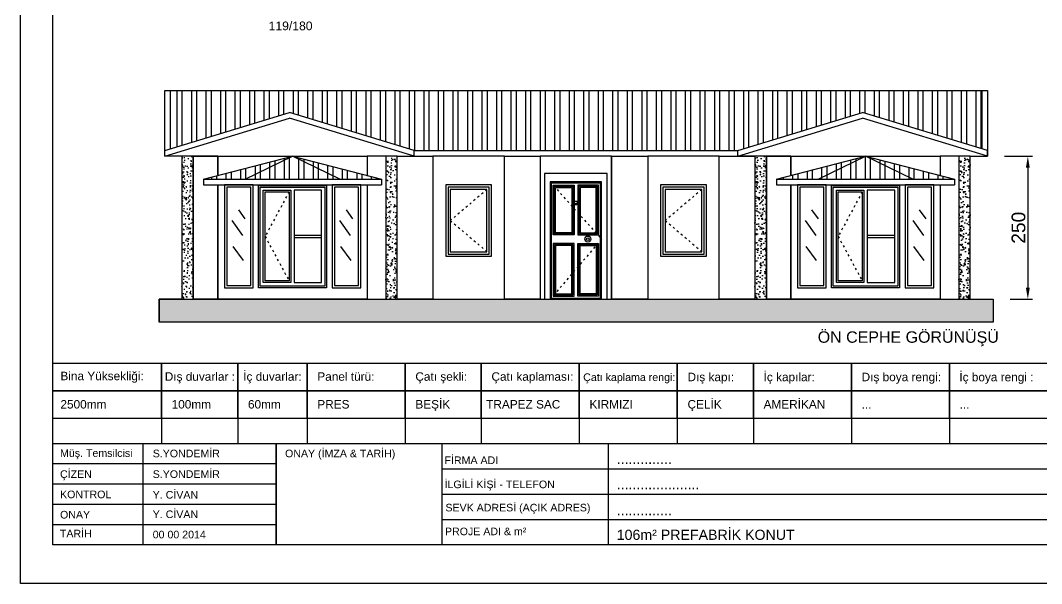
# Model space of a CAD drawing. Header units: millimetres. Extents: x 206945 to 219731, y -209822 to -201066.
# Drawn here: x 207321 to 209106, y -203135 to -202150 of the extents above; entities that cross this region are included whole.
import ezdxf
from ezdxf.enums import TextEntityAlignment as Align

# ---------------------------------------------------------------- set-up
doc = ezdxf.new("R2010")
doc.units = ezdxf.units.MM
doc.header["$MEASUREMENT"] = 0
doc.linetypes.add('ACAD_ISO03W100', pattern=[30, 12, -18])
for name, color, linetype in [('1', 250, 'Continuous'), ('ANTET', 7, 'Continuous'), ('Block1', 255, 'Continuous'), ('kapı', 6, 'Continuous'), ('PANO', 11, 'Continuous'), ('YAZI', 50, 'Continuous')]:
    doc.layers.add(name, color=color, linetype=linetype)
doc.styles.get("Standard").update_dxf_attribs({"font": 'arial.ttf'})
doc.dimstyles.new('SERCAN', dxfattribs={"dimscale": 20, "dimtxt": 1.2, "dimasz": 1, "dimexe": 0.4, "dimexo": 1.5, "dimgap": 0.2, "dimtad": 1, "dimrnd": 1, "dimzin": 12, "dimdsep": 46, "dimtxsty": 'Standard', "dimcen": 0.8, "dimdle": 0.0005, "dimclrd": 150, "dimclre": 1, "dimclrt": 3, "dimazin": 3, "dimtfac": 1, "dimtmove": 0, "dimatfit": 3, "dimldrblk": 'DOTSMALL', "dimfxl": 0, "dimtolj": 1, "dimtzin": 0, "dimarcsym": 0})
pattern_1 = [(50, (118808.367, -218939.724), (18.218467, -1.5939086), [1.905, -20.955]), (355, (118808.367, -218939.724), (-3.5242826, 19.1056643), [1.524, -16.764]), (100.451, (118809.885, -218939.857), (14.69425, 17.5116688), [1.619, -17.809]), (46.1842, (118808.367, -218934.644), (27.107904, -4.204233), [2.8575, -31.4325]), (96.6356, (118810.626, -218934.995), (23.7404234, 24.7425556), [2.4285, -26.7135]), (351.184, (118808.367, -218934.644), (23.740461, 24.742512), [2.286, -25.146]), (21, (118810.907, -218935.914), (15.161488, -10.2265519), [1.905, -20.955]), (326, (118810.907, -218935.914), (6.180203, 18.4187966), [1.524, -16.764]), (71.4514, (118812.17, -218936.766), (21.341649, 8.1922858), [1.619, -17.809]), (37.5, (118808.367, -218939.724), (0.30886033, 8.4555039), [0, -16.5608, 0, -17.018, 0, -16.8275]), (7.5, (118808.367, -218939.724), (6.68196625, 10.0180575), [0, -9.7028, 0, -16.1798, 0, -6.4135]), (327.5, (118802.703, -218939.724), (13.5590595, -0.5728744), [0, -6.35, 0, -19.812, 0, -26.289]), (317.5, (118800.163, -218939.724), (14.8129181, 2.5426491), [0, -8.255, 0, -13.1572, 0, -18.669])]
pattern_2 = [(50, (119810.367, -218939.724), (18.218467, -1.5939086), [1.905, -20.955]), (355, (119810.367, -218939.724), (-3.5242826, 19.1056643), [1.524, -16.764]), (100.451, (119811.885, -218939.857), (14.69425, 17.5116688), [1.619, -17.809]), (46.1842, (119810.367, -218934.644), (27.107904, -4.204233), [2.8575, -31.4325]), (96.6356, (119812.626, -218934.995), (23.7404234, 24.7425556), [2.4285, -26.7135]), (351.184, (119810.367, -218934.644), (23.740461, 24.742512), [2.286, -25.146]), (21, (119812.907, -218935.914), (15.161488, -10.2265519), [1.905, -20.955]), (326, (119812.907, -218935.914), (6.180203, 18.4187966), [1.524, -16.764]), (71.4514, (119814.17, -218936.766), (21.341649, 8.1922858), [1.619, -17.809]), (37.5, (119810.367, -218939.724), (0.30886033, 8.4555039), [0, -16.5608, 0, -17.018, 0, -16.8275]), (7.5, (119810.367, -218939.724), (6.68196625, 10.0180575), [0, -9.7028, 0, -16.1798, 0, -6.4135]), (327.5, (119804.703, -218939.724), (13.5590595, -0.5728744), [0, -6.35, 0, -19.812, 0, -26.289]), (317.5, (119802.163, -218939.724), (14.8129181, 2.5426491), [0, -8.255, 0, -13.1572, 0, -18.669])]
pattern_3 = [(90, (190011.14, -207659.984), (-25.4, 5e-15), []), (90, (190002.16, -207651.004), (-25.4, 5e-15), [])]

# ---------------------------------------------------------------- blocks, each defined once
blk = doc.blocks.new('*D7506')
at = {"color": 1, "lineweight": -2}
for p, q in [((209041.3, -202387.8), (209090, -202387.8)), ((209051.3, -202637.8), (209090, -202637.8))]:
    blk.add_line(p, q, dxfattribs=at)
at = {"color": 150, "lineweight": -2}
blk.add_line((209082, -202407.8), (209082, -202617.8), dxfattribs=at)
at = {"color": 150}
for points in [[(209085.3, -202407.8), (209078.6, -202407.8), (209082, -202387.8)], [(209078.6, -202617.8), (209085.3, -202617.8), (209082, -202637.8)]]:
    blk.add_solid(points, dxfattribs=at)
at = {"layer": 'Defpoints', "color": 0}
for p in [(209011.3, -202387.8), (209021.3, -202637.8), (209082, -202637.8)]:
    blk.add_point(p, dxfattribs=at)
at = {"color": 3, "insert": (209065.7, -202512.8), "char_height": 24, "attachment_point": 5, "rotation": 90}
blk.add_mtext('\\A1;250', dxfattribs=at)
blk = doc.blocks.new('_DotSmall')
at = {"color": 0, "linetype": 'ByBlock', "const_width": 0.5}
blk.add_lwpolyline([(-0.0625, 0, 1), (0.0625, 0, 1)], format="xyb", close=True, dxfattribs=at)

msp = doc.modelspace()

# ---------------------------------------------------------------- hatches: boundary and pattern name
h = msp.add_hatch()
h.set_pattern_fill('STEEL', color=1, scale=8, angle=45)
h.set_pattern_definition([(90, (188325.021, -208570.34), (-25.4, 5e-15), []), (90, (188316.04, -208561.36), (-25.4, 5e-15), [])])
h.paths.add_polyline_path([(208793.105, -202311.066), (209001.274, -202374.709), (209001.274, -202272.766), (207582.937, -202272.766), (207582.937, -202374.709), (207791.105, -202311.066), (208009.274, -202377.766), (208574.937, -202377.766)])
h = msp.add_hatch()
h.set_pattern_fill('STEEL', color=1, scale=8, angle=45)
h.set_pattern_definition(pattern_3)
h.paths.add_polyline_path([(207796.274, -202387.766), (207713.524, -202427.766), (207640.774, -202427.766)])
h = msp.add_hatch()
h.set_pattern_fill('STEEL', color=1, scale=8, angle=45)
h.set_pattern_definition(pattern_3)
h.paths.add_polyline_path([(207796.274, -202387.766), (207713.524, -202427.766), (207879.024, -202427.766)])
h = msp.add_hatch()
h.set_pattern_fill('STEEL', color=1, scale=8, angle=45)
h.set_pattern_definition(pattern_3)
h.paths.add_polyline_path([(207796.274, -202387.766), (207879.024, -202427.766), (207951.774, -202427.766)])
h = msp.add_hatch()
h.set_pattern_fill('STEEL', color=1, scale=8, angle=45)
h.set_pattern_definition(pattern_3)
h.paths.add_polyline_path([(208798.274, -202387.766), (208715.524, -202427.766), (208642.774, -202427.766)])
h = msp.add_hatch()
h.set_pattern_fill('STEEL', color=1, scale=8, angle=45)
h.set_pattern_definition(pattern_3)
h.paths.add_polyline_path([(208798.274, -202387.766), (208715.524, -202427.766), (208881.024, -202427.766)])
h = msp.add_hatch()
h.set_pattern_fill('STEEL', color=1, scale=8, angle=45)
h.set_pattern_definition(pattern_3)
h.paths.add_polyline_path([(208798.274, -202387.766), (208881.024, -202427.766), (208953.774, -202427.766)])
at = {"layer": 'kapı'}
h = msp.add_hatch(dxfattribs=at)
h.set_pattern_fill('AR-CONC', color=0, scale=0.1, style=0)
h.set_pattern_definition(pattern_1)
h.paths.add_polyline_path([(207622.937, -202387.766), (207602.937, -202387.766), (207602.937, -202637.766), (207622.937, -202637.766)])
h = msp.add_hatch(dxfattribs=at)
h.set_pattern_fill('AR-CONC', color=0, scale=0.1, style=0)
h.set_pattern_definition(pattern_1)
h.paths.add_polyline_path([(207979.274, -202387.766), (207959.274, -202387.766), (207959.274, -202637.766), (207979.274, -202637.766)])
h = msp.add_hatch(dxfattribs=at)
h.set_pattern_fill('AR-CONC', color=0, scale=0.1, style=0)
h.set_pattern_definition(pattern_2)
h.paths.add_polyline_path([(208624.937, -202387.766), (208604.937, -202387.766), (208604.937, -202637.766), (208624.937, -202637.766)])
h = msp.add_hatch(dxfattribs=at)
h.set_pattern_fill('AR-CONC', color=0, scale=0.1, style=0)
h.set_pattern_definition(pattern_2)
h.paths.add_polyline_path([(208981.274, -202387.766), (208961.274, -202387.766), (208961.274, -202637.766), (208981.274, -202637.766)])
h = msp.add_hatch(dxfattribs=at)
h.set_pattern_fill('AR-CONC', color=0, scale=0.25, style=0)
h.set_pattern_definition([(50, (131446.425, -210431.864), (45.546167, -3.984771), [4.7625, -52.3875]), (355, (131446.425, -210431.864), (-8.810706, 47.76416), [3.81, -41.91]), (100.451, (131450.22, -210432.196), (36.735625, 43.779172), [4.0475, -44.5225]), (46.1842, (131446.425, -210419.164), (67.76976, -10.51058), [7.14375, -78.58125]), (96.6356, (131452.07, -210420.04), (59.35106, 61.85639), [6.07125, -66.78375]), (351.184, (131446.425, -210419.164), (59.35115, 61.85628), [5.715, -62.865]), (21, (131452.775, -210422.34), (37.90372, -25.56638), [4.7625, -52.3875]), (326, (131452.775, -210422.34), (15.450507, 46.046992), [3.81, -41.91]), (71.4514, (131455.934, -210424.47), (53.354123, 20.480714), [4.0475, -44.5225]), (37.5, (131446.425, -210431.864), (0.7721508, 21.1387597), [0, -41.402, 0, -42.545, 0, -42.06875]), (7.5, (131446.425, -210431.864), (16.7049156, 25.045144), [0, -24.257, 0, -40.4495, 0, -16.03375]), (327.5, (131432.265, -210431.864), (33.8976488, -1.432186), [0, -15.875, 0, -49.53, 0, -65.7225]), (317.5, (131425.915, -210431.864), (37.032295, 6.356623), [0, -20.6375, 0, -32.893, 0, -46.6725])])
h.paths.add_polyline_path([(209021.274, -202637.766), (207562.937, -202637.766), (207562.937, -202677.766), (209021.274, -202677.766)])

# ---------------------------------------------------------------- linework, layer by layer
at = {"color": 0}
for p, q in [((207640.774, -202427.766, 4.5), (207796.274, -202387.766, 4.5)), ((207665.774, -202387.766, 4.5), (207665.774, -202419.985, 4.5)), ((207796.274, -202387.766, 4.5), (207951.774, -202427.766, 4.5)), ((208642.774, -202427.766, 4.5), (208798.274, -202387.766, 4.5)), ((208667.774, -202387.766, 4.5), (208667.774, -202419.985, 4.5)), ((208798.274, -202387.766, 4.5), (208953.774, -202427.766, 4.5)), ((207665.774, -202437.766, 4.5), (207665.774, -202637.766, 4.5)), ((208667.774, -202437.766, 4.5), (208667.774, -202637.766, 4.5))]:
    msp.add_line(p, q, dxfattribs=at)
at = {"color": 1}
for p, q in [((207713.524, -202427.766, 4.5), (207796.274, -202387.766, 4.5)), ((208715.524, -202427.766, 4.5), (208798.274, -202387.766, 4.5)), ((208881.024, -202427.766, 4.5), (208798.274, -202387.766, 4.5))]:
    msp.add_line(p, q, dxfattribs=at)
for p, q in [((207567.077, -202846.705, 4.5), (207567.077, -202889.957, 4.5)), ((207700.529, -202846.705, 4.5), (207700.529, -202889.957, 4.5)), ((207821.844, -202846.705, 4.5), (207821.844, -202890.128, 4.5)), ((207993.264, -202846.705, 4.5), (207993.264, -202890.128, 4.5)), ((208126.241, -202846.705, 4.5), (208126.241, -202890.128, 4.5)), ((208297.661, -202846.705, 4.5), (208297.661, -202890.128, 4.5)), ((208469.082, -202846.705, 4.5), (208469.082, -202890.128, 4.5)), ((208602.059, -202846.705, 4.5), (208602.059, -202890.128, 4.5)), ((208773.479, -202846.705, 4.5), (208773.479, -202890.128, 4.5)), ((208944.899, -202846.705, 4.5), (208944.899, -202890.128, 4.5))]:
    msp.add_line(p, q)
at = {"elevation": 4.5}
for points in [[(207377.57, -202749.567), (207567.077, -202749.567), (207567.077, -202798.136), (207377.57, -202798.136)], [(207567.077, -202749.567), (207700.529, -202749.567), (207700.529, -202798.136), (207567.077, -202798.136)], [(207700.529, -202749.567), (207821.844, -202749.567), (207821.844, -202798.136), (207700.529, -202798.136)], [(207821.844, -202749.567), (207993.264, -202749.567), (207993.264, -202798.136), (207821.844, -202798.136)], [(207993.264, -202749.567), (208126.241, -202749.567), (208126.241, -202798.136), (207993.264, -202798.136)], [(208126.241, -202749.567), (208297.661, -202749.567), (208297.661, -202798.136), (208126.241, -202798.136)], [(208297.661, -202749.567), (208469.082, -202749.567), (208469.082, -202798.136), (208297.661, -202798.136)], [(208469.082, -202749.567), (208602.059, -202749.567), (208602.059, -202798.136), (208469.082, -202798.136)], [(208602.059, -202749.567), (208773.479, -202749.567), (208773.479, -202798.136), (208602.059, -202798.136)], [(208773.479, -202749.567), (208944.899, -202749.567), (208944.899, -202798.136), (208773.479, -202798.136)], [(208944.899, -202749.567), (209116.319, -202749.567), (209116.319, -202798.136), (208944.899, -202798.136)], [(207377.57, -202798.136), (207567.077, -202798.136), (207567.077, -202846.705), (207377.57, -202846.705)], [(207567.077, -202798.136), (207700.529, -202798.136), (207700.529, -202846.705), (207567.077, -202846.705)], [(207700.529, -202798.136), (207821.844, -202798.136), (207821.844, -202846.705), (207700.529, -202846.705)], [(207821.844, -202798.136), (207993.264, -202798.136), (207993.264, -202846.705), (207821.844, -202846.705)], [(207993.264, -202798.136), (208126.241, -202798.136), (208126.241, -202846.705), (207993.264, -202846.705)], [(208126.241, -202798.136), (208297.661, -202798.136), (208297.661, -202846.705), (208126.241, -202846.705)], [(208297.661, -202798.136), (208469.082, -202798.136), (208469.082, -202846.705), (208297.661, -202846.705)], [(208469.082, -202798.136), (208602.059, -202798.136), (208602.059, -202846.705), (208469.082, -202846.705)], [(208602.059, -202798.136), (208773.479, -202798.136), (208773.479, -202846.705), (208602.059, -202846.705)], [(208773.479, -202798.136), (208944.899, -202798.136), (208944.899, -202846.705), (208773.479, -202846.705)], [(208944.899, -202798.136), (209116.319, -202798.136), (209116.319, -202846.705), (208944.899, -202846.705)]]:
    msp.add_lwpolyline(points, close=True, dxfattribs=at)
at = {"layer": 'ANTET'}
for p, q in [((207377.57, -203067.324, 4.5), (207377.57, -202889.957, 4.5)), ((207767.545, -203067.324, 4.5), (207767.545, -202890.128, 4.5)), ((207767.545, -202890.128, 4.5), (210190.268, -202890.128, 4.5)), ((208058.248, -203067.324, 4.5), (208058.248, -202890.128, 4.5)), ((208348.95, -203067.324, 4.5), (208348.95, -202890.128, 4.5)), ((208058.248, -202934.47, 4.5), (209352.329, -202934.47, 4.5)), ((208058.248, -202978.812, 4.5), (209352.329, -202978.812, 4.5)), ((208058.248, -203023.154, 4.5), (209352.329, -203023.154, 4.5))]:
    msp.add_line(p, q, dxfattribs=at)
at = {"layer": 'ANTET', "elevation": 4.5}
for points in [[(207320.638, -201065.901), (210247.201, -201065.901), (210247.201, -203135.188), (207320.638, -203135.188)], [(207377.57, -201122.833), (210190.268, -201122.833), (210190.268, -203067.324), (207377.57, -203067.324)]]:
    msp.add_lwpolyline(points, close=True, dxfattribs=at)
for points in [[(207377.57, -202889.957), (207767.545, -202889.957), (207767.545, -203067.324)], [(207377.57, -202925.43), (207767.545, -202925.43)], [(207377.57, -202960.904), (207767.545, -202960.904)], [(207377.57, -202996.377), (207767.545, -202996.377)], [(207377.57, -203031.851), (207767.545, -203031.851)]]:
    msp.add_lwpolyline(points, dxfattribs=at)
at = {"layer": 'Block1', "color": 114}
for p, q in [((207979.274, -202387.766, 4.5), (208009.274, -202387.766, 4.5)), ((208041.774, -202637.766, 4.5), (208166.774, -202637.766, 4.5)), ((208417.437, -202637.766, 4.5), (208542.437, -202637.766, 4.5))]:
    msp.add_line(p, q, dxfattribs=at)
at = {"layer": 'Block1', "color": 1, "linetype": 'ACAD_ISO03W100', "ltscale": 0.3}
for p, q in [((208246.774, -202432.766, 4.5), (208336.774, -202532.766, 4.5)), ((207790.295, -202450.275, 4.5), (207748.332, -202527.946, 4.5)), ((208136.274, -202445.766, 4.5), (208072.274, -202500.266, 4.5)), ((208511.937, -202445.766, 4.5), (208447.937, -202500.266, 4.5)), ((208792.295, -202450.275, 4.5), (208750.332, -202527.946, 4.5)), ((208072.274, -202500.266, 4.5), (208136.274, -202554.766, 4.5)), ((208447.937, -202500.266, 4.5), (208511.937, -202554.766, 4.5)), ((207748.332, -202527.946, 4.5), (207790.295, -202605.617, 4.5)), ((208750.332, -202527.946, 4.5), (208792.295, -202605.617, 4.5)), ((208336.774, -202532.766, 4.5), (208246.774, -202637.766, 4.5))]:
    msp.add_line(p, q, dxfattribs=at)
at = {"layer": 'Block1', "color": 0}
for p, q in [((208295.038, -202466.779, 4.5), (208286.514, -202466.779, 4.5)), ((208295.038, -202466.779, 4.5), (208297.033, -202466.779, 4.5)), ((207701.829, -202481.751, 4.5), (207713.243, -202497.264, 4.5)), ((207890.079, -202481.751, 4.5), (207901.493, -202497.264, 4.5)), ((208703.829, -202481.751, 4.5), (208715.243, -202497.264, 4.5)), ((208892.079, -202481.751, 4.5), (208903.493, -202497.264, 4.5)), ((207690.415, -202500.002, 4.5), (207709.134, -202526.465, 4.5)), ((207878.665, -202500.002, 4.5), (207897.384, -202526.465, 4.5)), ((208692.415, -202500.002, 4.5), (208711.134, -202526.465, 4.5)), ((208880.665, -202500.002, 4.5), (208899.384, -202526.465, 4.5)), ((207799.252, -202525.69, 4.5), (207847.215, -202525.69, 4.5)), ((207799.252, -202529.69, 4.5), (207847.215, -202529.69, 4.5)), ((208801.252, -202525.69, 4.5), (208849.215, -202525.69, 4.5)), ((208801.252, -202529.69, 4.5), (208849.215, -202529.69, 4.5)), ((207691.781, -202545.684, 4.5), (207710.044, -202570.322, 4.5)), ((207880.031, -202545.684, 4.5), (207898.294, -202570.322, 4.5)), ((208693.781, -202545.684, 4.5), (208712.044, -202570.322, 4.5)), ((208882.031, -202545.684, 4.5), (208900.294, -202570.322, 4.5))]:
    msp.add_line(p, q, dxfattribs=at)
at = {"layer": 'Block1', "color": 114, "elevation": 4.5}
for points in [[(207602.937, -202387.766), (207602.937, -202637.766), (207665.774, -202637.766), (207665.774, -202437.766)], [(207665.774, -202419.985), (207665.774, -202387.766), (207602.937, -202387.766), (207602.937, -202387.766)], [(207926.774, -202437.766), (207926.774, -202637.766), (207622.937, -202637.766), (207622.937, -202387.766), (207926.774, -202387.766), (207926.774, -202422.686)], [(207926.774, -202387.766), (207926.774, -202422.686)], [(207926.774, -202437.766), (207926.774, -202637.766), (207979.274, -202637.766), (207979.274, -202387.766), (207926.774, -202387.766), (207926.774, -202391.335)], [(208604.937, -202387.766), (208604.937, -202637.766), (208667.774, -202637.766), (208667.774, -202437.766)], [(208667.774, -202419.985), (208667.774, -202387.766), (208604.937, -202387.766), (208604.937, -202387.766)], [(208928.774, -202437.766), (208928.774, -202637.766), (208624.937, -202637.766), (208624.937, -202387.766), (208928.774, -202387.766), (208928.774, -202422.686)], [(208928.774, -202387.766), (208928.774, -202422.686)], [(208928.774, -202437.766), (208928.774, -202637.766), (208981.274, -202637.766), (208981.274, -202387.766), (208928.774, -202387.766), (208928.774, -202391.335)], [(208346.774, -202637.766), (208346.774, -202417.766), (208236.774, -202417.766), (208236.774, -202637.766)]]:
    msp.add_lwpolyline(points, dxfattribs=at)
for points in [[(207979.274, -202387.766), (208041.774, -202387.766), (208041.774, -202637.766), (207979.274, -202637.766)], [(208166.774, -202387.766), (208041.774, -202387.766), (208041.774, -202637.766), (208166.774, -202637.766)], [(208166.774, -202387.766), (208229.274, -202387.766), (208229.274, -202637.766), (208166.774, -202637.766)], [(208354.274, -202387.766), (208229.274, -202387.766), (208229.274, -202637.766), (208354.274, -202637.766)], [(208354.937, -202387.766), (208417.437, -202387.766), (208417.437, -202637.766), (208354.937, -202637.766)], [(208542.437, -202387.766), (208417.437, -202387.766), (208417.437, -202637.766), (208542.437, -202637.766)], [(208542.437, -202387.766), (208604.937, -202387.766), (208604.937, -202637.766), (208542.437, -202637.766)]]:
    msp.add_lwpolyline(points, close=True, dxfattribs=at)
at = {"layer": 'Block1', "color": 0, "elevation": 4.5}
for points in [[(207727.399, -202437.77), (207677.399, -202437.77), (207677.399, -202617.77), (207727.399, -202617.77)], [(207723.399, -202441.77), (207681.399, -202441.77), (207681.399, -202613.77), (207723.399, -202613.77)], [(207736.774, -202438.766), (207855.774, -202438.766), (207855.774, -202617.766), (207736.774, -202617.766)], [(207739.774, -202441.766), (207852.774, -202441.766), (207852.774, -202614.766), (207739.774, -202614.766)], [(207915.649, -202437.77), (207865.649, -202437.77), (207865.649, -202617.77), (207915.649, -202617.77)], [(207911.649, -202441.77), (207869.649, -202441.77), (207869.649, -202613.77), (207911.649, -202613.77)], [(208144.274, -202437.766), (208064.274, -202437.766), (208064.274, -202562.766), (208144.274, -202562.766)], [(208140.274, -202441.766), (208068.274, -202441.766), (208068.274, -202558.766), (208140.274, -202558.766)], [(208519.937, -202437.766), (208439.937, -202437.766), (208439.937, -202562.766), (208519.937, -202562.766)], [(208515.937, -202441.766), (208443.937, -202441.766), (208443.937, -202558.766), (208515.937, -202558.766)], [(208729.399, -202437.77), (208679.399, -202437.77), (208679.399, -202617.77), (208729.399, -202617.77)], [(208725.399, -202441.77), (208683.399, -202441.77), (208683.399, -202613.77), (208725.399, -202613.77)], [(208738.774, -202438.766), (208857.774, -202438.766), (208857.774, -202617.766), (208738.774, -202617.766)], [(208741.774, -202441.766), (208854.774, -202441.766), (208854.774, -202614.766), (208741.774, -202614.766)], [(208917.649, -202437.77), (208867.649, -202437.77), (208867.649, -202617.77), (208917.649, -202617.77)], [(208913.649, -202441.77), (208871.649, -202441.77), (208871.649, -202613.77), (208913.649, -202613.77)], [(207745.332, -202447.275), (207793.295, -202447.275), (207793.295, -202608.617), (207745.332, -202608.617)], [(208136.274, -202445.766), (208072.274, -202445.766), (208072.274, -202554.766), (208136.274, -202554.766)], [(208511.937, -202445.766), (208447.937, -202445.766), (208447.937, -202554.766), (208511.937, -202554.766)], [(208747.332, -202447.275), (208795.295, -202447.275), (208795.295, -202608.617), (208747.332, -202608.617)]]:
    msp.add_lwpolyline(points, close=True, dxfattribs=at)
at = {"layer": 'Block1', "color": 46, "elevation": 4.5}
for points in [[(208336.774, -202432.766), (208246.774, -202432.766), (208246.774, -202637.766), (208336.774, -202637.766)], [(208334.774, -202434.766), (208248.774, -202434.766), (208248.774, -202635.766), (208334.774, -202635.766)], [(208252.271, -202438.159), (208288.514, -202438.159), (208288.514, -202525.447), (208252.271, -202525.447)], [(208254.271, -202440.159), (208286.514, -202440.159), (208286.514, -202523.447), (208254.271, -202523.447)], [(208256.271, -202442.159), (208284.514, -202442.159), (208284.514, -202521.447), (208256.271, -202521.447)], [(208331.276, -202438.159), (208295.033, -202438.159), (208295.033, -202525.447), (208331.276, -202525.447)], [(208329.276, -202440.159), (208297.033, -202440.159), (208297.033, -202523.447), (208329.276, -202523.447)], [(208327.276, -202442.159), (208299.033, -202442.159), (208299.033, -202521.447), (208327.276, -202521.447)], [(208252.271, -202632.374), (208288.514, -202632.374), (208288.514, -202540.086), (208252.271, -202540.086)], [(208254.271, -202630.374), (208286.514, -202630.374), (208286.514, -202542.086), (208254.271, -202542.086)], [(208256.271, -202628.374), (208284.514, -202628.374), (208284.514, -202544.086), (208256.271, -202544.086)], [(208331.276, -202632.374), (208295.033, -202632.374), (208295.033, -202540.086), (208331.276, -202540.086)], [(208329.276, -202630.374), (208297.033, -202630.374), (208297.033, -202542.086), (208329.276, -202542.086)], [(208327.276, -202628.374), (208299.033, -202628.374), (208299.033, -202544.086), (208327.276, -202544.086)]]:
    msp.add_lwpolyline(points, close=True, dxfattribs=at)
at = {"layer": 'Block1', "color": 144, "elevation": 4.5}
for points in [[(207748.332, -202450.275), (207790.295, -202450.275), (207790.295, -202605.617), (207748.332, -202605.617)], [(207847.215, -202447.275), (207799.252, -202447.275), (207799.252, -202608.617), (207847.215, -202608.617)], [(208750.332, -202450.275), (208792.295, -202450.275), (208792.295, -202605.617), (208750.332, -202605.617)], [(208849.215, -202447.275), (208801.252, -202447.275), (208801.252, -202608.617), (208849.215, -202608.617)]]:
    msp.add_lwpolyline(points, close=True, dxfattribs=at)
at = {"layer": 'Block1', "color": 46}
for radius in [5.332, 2.332]:
    msp.add_circle((208312.68, -202532.687, 4.5), radius, dxfattribs=at)
at = {"layer": 'Block1', "color": 0}
for radius, start in [(5.274, 179.254775), (3.274, 178.802759)]:
    msp.add_arc((208291.773, -202467.019, 4.5), radius, start, 4.202901, dxfattribs=at)
at = {"layer": 'kapı', "color": 0}
for p, q in [((207572.937, -202387.766, 4.5), (207572.937, -202272.766, 4.5)), ((207572.937, -202272.766, 4.5), (209011.274, -202272.766, 4.5)), ((207582.937, -202374.709, 4.5), (207582.937, -202272.766, 4.5)), ((209001.274, -202272.766, 4.5), (209001.274, -202374.709, 4.5)), ((209011.274, -202272.766, 4.5), (209011.274, -202387.766, 4.5)), ((207572.937, -202377.766, 4.5), (207791.105, -202311.066, 4.5)), ((208009.274, -202377.766, 4.5), (207791.105, -202311.066, 4.5)), ((208574.937, -202377.766, 4.5), (208793.105, -202311.066, 4.5)), ((209011.274, -202377.766, 4.5), (208793.105, -202311.066, 4.5)), ((207572.937, -202387.766, 4.5), (207791.105, -202321.066, 4.5)), ((208009.274, -202387.766, 4.5), (207791.105, -202321.066, 4.5)), ((208574.937, -202387.766, 4.5), (208793.105, -202321.066, 4.5)), ((209011.274, -202387.766, 4.5), (208793.105, -202321.066, 4.5)), ((207572.937, -202387.766, 4.5), (207572.937, -202377.766, 4.5)), ((207602.937, -202387.766, 4.5), (207572.937, -202387.766, 4.5)), ((207622.937, -202387.766, 4.5), (207622.937, -202637.766, 4.5)), ((207879.024, -202427.766, 4.5), (207796.274, -202387.766, 4.5)), ((207959.274, -202387.766, 4.5), (207959.274, -202637.766, 4.5)), ((207979.274, -202637.766, 4.5), (207979.274, -202387.766, 4.5)), ((208009.274, -202387.766, 4.5), (208009.274, -202377.766, 4.5)), ((208009.274, -202377.766, 4.5), (208574.937, -202377.766, 4.5)), ((208574.937, -202387.766, 4.5), (208574.937, -202377.766, 4.5)), ((208604.937, -202387.766, 4.5), (208574.937, -202387.766, 4.5)), ((208624.937, -202387.766, 4.5), (208624.937, -202637.766, 4.5)), ((208961.274, -202387.766, 4.5), (208961.274, -202637.766, 4.5)), ((208981.274, -202387.766, 4.5), (209011.274, -202387.766, 4.5)), ((209011.274, -202387.766, 4.5), (209011.274, -202377.766, 4.5)), ((207640.774, -202427.766, 4.5), (207951.774, -202427.766, 4.5)), ((207640.774, -202427.766, 4.5), (207640.774, -202437.766, 4.5)), ((207640.774, -202437.766, 4.5), (207951.774, -202437.766, 4.5)), ((207951.774, -202427.766, 4.5), (207951.774, -202437.766, 4.5)), ((208642.774, -202427.766, 4.5), (208953.774, -202427.766, 4.5)), ((208642.774, -202427.766, 4.5), (208642.774, -202437.766, 4.5)), ((208642.774, -202437.766, 4.5), (208953.774, -202437.766, 4.5)), ((208953.774, -202427.766, 4.5), (208953.774, -202437.766, 4.5)), ((207602.937, -202637.766, 4.5), (207562.937, -202637.766, 4.5)), ((207562.937, -202637.766, 4.5), (207562.937, -202677.766, 4.5)), ((208981.274, -202637.766, 4.5), (209021.274, -202637.766, 4.5)), ((209021.274, -202637.766, 4.5), (209021.274, -202677.766, 4.5)), ((209021.274, -202677.766, 4.5), (207562.937, -202677.766, 4.5))]:
    msp.add_line(p, q, dxfattribs=at)
at = {"layer": 'kapı', "color": 0, "elevation": 4.5}
msp.add_lwpolyline([(207562.937, -202637.766), (209021.274, -202637.766), (209021.274, -202677.766), (207562.937, -202677.766)], close=True, dxfattribs=at)
at = {"layer": 'PANO', "color": 0, "linetype": 'ByBlock'}
for p, q in [((207534.836, -202889.957, 4.5), (207534.836, -202925.43, 4.5)), ((207534.836, -202925.43, 4.5), (207534.836, -202960.904, 4.5)), ((207534.836, -202960.904, 4.5), (207534.836, -202996.377, 4.5)), ((207534.836, -202996.377, 4.5), (207534.836, -203031.851, 4.5)), ((207534.836, -203031.851, 4.5), (207534.836, -203067.324, 4.5))]:
    msp.add_line(p, q, dxfattribs=at)

# ---------------------------------------------------------------- texts
at = {"linetype": 'Continuous', "lineweight": 25}
msp.add_text('ÖN CEPHE GÖRÜNÜŞÜ', height=20, dxfattribs=at).set_placement((208872.927, -202714.001, 4.5), align=Align.CENTER)
at = {"layer": '1', "color": 0, "lineweight": 25}
e = msp.add_text('119/180', height=15.2174, dxfattribs=at)
e.set_placement((207754.57, -202167.383, 4.5))
e.dxf.unprotected_set("ltscale", 0)
at = {"layer": 'ANTET'}
for s, height, p in [('Müş. Temsilcisi', 13.28116, (207389.902, -202913.561, 4.5)), ('FİRMA ADI', 13.2812, (208062.149, -202926.072, 4.5)), ('ÇİZEN', 13.2812, (207389.902, -202950.394, 4.5)), ('İLGİLİ KİŞİ - TELEFON', 13.28116, (208062.149, -202968.297, 4.5)), ('KONTROL ', 13.2812, (207389.902, -202985.867, 4.5)), ('SEVK ADRESİ (AÇIK ADRES) ', 13.28116, (208063.679, -203008.957, 4.5)), ('ONAY', 13.2812, (207389.902, -203021.311, 4.5)), ('TARİH', 13.2812, (207389.669, -203054.3, 4.5)), ('PROJE ADI & m² ', 13.28116, (208062.927, -203050.572, 4.5))]:
    e = msp.add_text(s, height=height, dxfattribs=at)
    e.set_placement(p)
    e.dxf.unprotected_set("ltscale", 0)
at = {"layer": 'YAZI'}
for s, height, p in [('İç duvarlar:', 14.78062, (207710.243, -202780.428, 4.5)), ('İç kapılar: ', 14.78062, (208619.974, -202781.237, 4.5)), ('İç boya rengi :', 14.78062, (208962.227, -202781.385, 4.5)), ('Bina Yüksekliği:', 14.78062, (207390.59, -202779.468, 4.5)), ('Dış duvarlar : ', 14.78062, (207573.015, -202780.428, 4.5)), ('Panel türü: ', 14.78062, (207839.759, -202780.428, 4.5)), ('Çatı şekli:', 14.78062, (208011.179, -202780.428, 4.5)), ('Çatı kaplaması: ', 14.78062, (208144.156, -202780.428, 4.5)), ('Çatı kaplama rengi: ', 13.30256, (208304.556, -202780.872, 4.5)), ('Dış kapı:', 14.7806, (208486.997, -202781.237, 4.5)), ('Dış boya rengi:', 14.78062, (208791.394, -202781.237, 4.5)), ('2500mm', 14.7806, (207390.59, -202828.997, 4.5)), ('100mm', 14.7806, (207584.992, -202828.997, 4.5)), ('60mm', 14.7806, (207718.445, -202828.997, 4.5)), ('PRES', 14.7806, (207839.759, -202828.997, 4.5)), ('BEŞİK', 14.7806, (208011.179, -202828.997, 4.5)), ('TRAPEZ SAC', 14.7806, (208134.968, -202828.997, 4.5)), ('KIRMIZI', 14.7806, (208315.577, -202828.997, 4.5)), ('ÇELİK', 14.7806, (208486.997, -202828.997, 4.5)), ('AMERİKAN', 14.7806, (208619.974, -202828.997, 4.5)), ('...', 14.7806, (208791.394, -202828.997, 4.5)), ('...', 14.7806, (208962.814, -202828.997, 4.5)), ('S.YONDEMİR', 13.2812, (207551.937, -202914.271, 4.5)), ('ONAY (İMZA & TARİH)', 13.28116, (207783.304, -202914.271, 4.5)), ('..............', 17.73674, (208363.168, -202925.969, 4.5)), ('S.YONDEMİR', 13.2812, (207551.937, -202950.394, 4.5)), ('Y. CİVAN', 13.2812, (207551.937, -202986.532, 4.5)), ('.....................', 17.73674, (208363.168, -202970.157, 4.5)), ('Y. CİVAN', 13.2812, (207551.937, -203020.586, 4.5)), ('..............', 17.73674, (208363.168, -203015.617, 4.5)), ('00 00 2014', 13.2812, (207551.937, -203056.059, 4.5)), ('106m² PREFABRİK KONUT', 17.73674, (208363.168, -203058.704, 4.5))]:
    e = msp.add_text(s, height=height, dxfattribs=at)
    e.set_placement(p)
    e.dxf.unprotected_set("ltscale", 0)

# ---------------------------------------------------------------- dimensions: what is measured, and where the dimension line sits
dim = msp.add_linear_dim(base=(209081.951, -202637.766, 4.5), p1=(209011.274, -202387.766, 4.5), p2=(209021.274, -202637.766, 4.5), angle=90, dimstyle='SERCAN')
dim.commit()
dim.dimension.update_dxf_attribs({"geometry": '*D7506', "text_midpoint": (209065.699, -202512.766, 4.5)})

doc.saveas('drawing.dxf')
